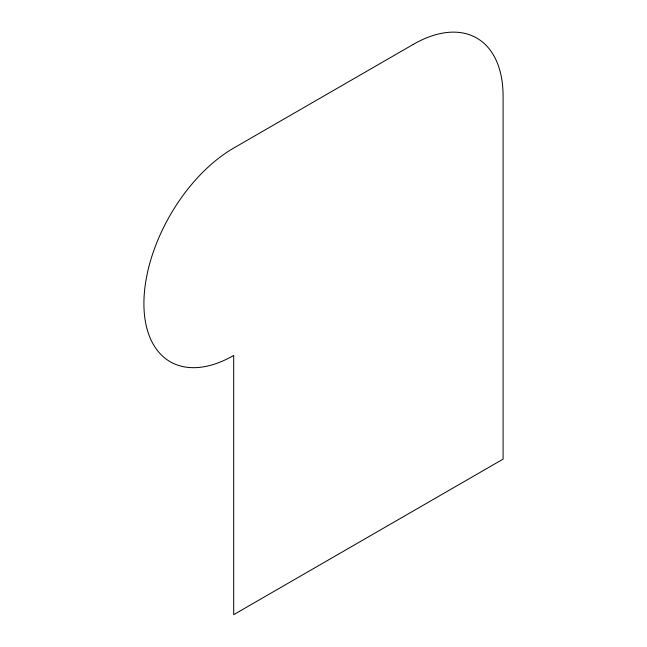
<?xml version="1.0" encoding="UTF-8"?>
<svg xmlns="http://www.w3.org/2000/svg" width="647" height="647" viewBox="0 0 647 647"><rect width="100%" height="100%" fill="white"/><g stroke="black" fill="none" stroke-linecap="round" stroke-linejoin="round"><path stroke-width="0.97" d="M413.296 44.376L233.704 148.066A126.99 73.313 -60 0 0 143.909 303.589A126.99 73.313 -60 0 0 233.704 355.438L233.704 614.65L503.091 459.127L503.091 96.225A126.99 73.313 -60 0 0 413.296 44.376"/></g></svg>
